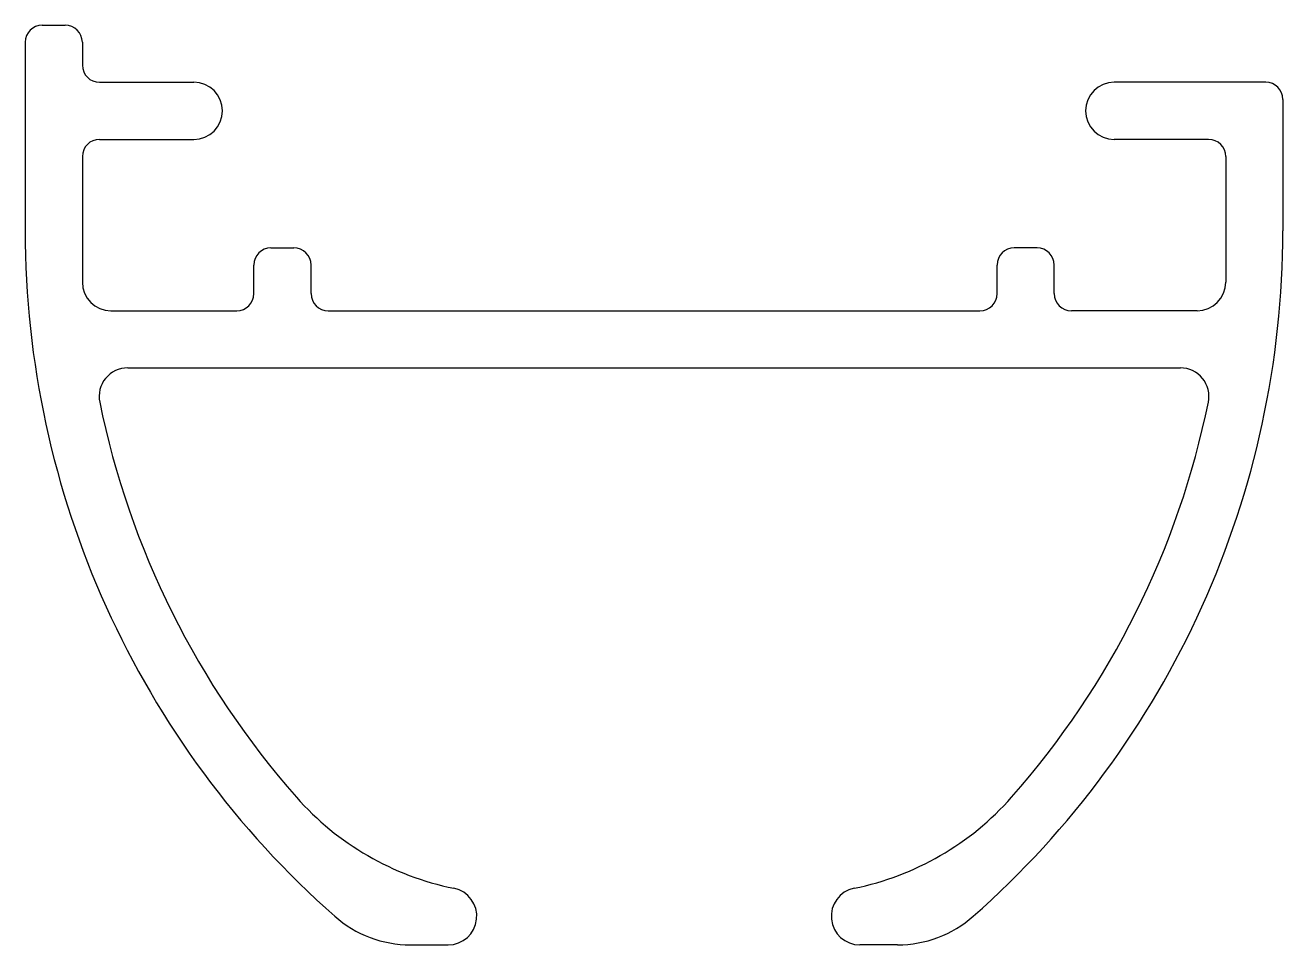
# Model space of a CAD drawing. Extents: x 2721.1 to 2743.1, y 1431.2 to 1447.3.
import ezdxf

# ---------------------------------------------------------------- set-up
doc = ezdxf.new("R2010")
doc.units = 0
doc.layers.get('0').update_dxf_attribs({"linetype": 'CONTINUOUS'})

msp = doc.modelspace()

# ---------------------------------------------------------------- linework, layer by layer
for p, q in [((2721.379, 1447.268), (2721.779, 1447.268)), ((2721.079, 1446.968), (2721.079, 1443.668)), ((2722.079, 1446.968), (2722.079, 1446.568)), ((2722.379, 1446.268), (2724.029, 1446.268)), ((2742.779, 1446.268), (2740.129, 1446.268)), ((2743.079, 1445.968), (2743.079, 1443.668)), ((2722.379, 1445.268), (2724.029, 1445.268)), ((2741.779, 1445.268), (2740.129, 1445.268)), ((2722.079, 1444.968), (2722.079, 1442.768)), ((2742.079, 1444.968), (2742.079, 1442.768)), ((2725.379, 1443.368), (2725.779, 1443.368)), ((2738.779, 1443.368), (2738.379, 1443.368)), ((2725.079, 1442.568), (2725.079, 1443.068)), ((2726.079, 1442.568), (2726.079, 1443.068)), ((2738.079, 1442.568), (2738.079, 1443.068)), ((2739.079, 1442.568), (2739.079, 1443.068)), ((2722.579, 1442.268), (2724.779, 1442.268)), ((2726.379, 1442.268), (2737.779, 1442.268)), ((2741.579, 1442.268), (2739.379, 1442.268)), ((2722.872, 1441.268), (2741.286, 1441.268)), ((2727.818, 1431.168), (2728.479, 1431.168)), ((2736.339, 1431.168), (2735.679, 1431.168))]:
    msp.add_line(p, q)
for centre, radius, start, end in [((2721.379, 1446.968), 0.3, 90, 180), ((2721.779, 1446.968), 0.3, 0, 90), ((2722.379, 1446.568), 0.3, 180, 270), ((2724.029, 1445.768), 0.5, 270, 90), ((2740.129, 1445.768), 0.5, 90, 270), ((2742.779, 1445.968), 0.3, 0, 90), ((2722.379, 1444.968), 0.3, 90, 180), ((2741.779, 1444.968), 0.3, 0, 90), ((2737.079, 1443.668), 16, 180, 228.5904), ((2727.079, 1443.668), 16, 311.4096, 0), ((2725.379, 1443.068), 0.3, 90, 180), ((2725.779, 1443.068), 0.3, 0, 90), ((2738.379, 1443.068), 0.3, 90, 180), ((2738.779, 1443.068), 0.3, 0, 90), ((2722.579, 1442.768), 0.5, 180, 270), ((2741.579, 1442.768), 0.5, 270, 0), ((2724.779, 1442.568), 0.3, 270, 0), ((2726.379, 1442.568), 0.3, 180, 270), ((2737.779, 1442.568), 0.3, 270, 0), ((2739.379, 1442.568), 0.3, 180, 270), ((2722.872, 1440.768), 0.5, 90, 191.537), ((2741.286, 1440.768), 0.5, 348.463, 90), ((2737.079, 1443.668), 15, 191.537, 221.3793), ((2727.079, 1443.668), 15, 318.6207, 348.463), ((2729.575, 1437.058), 5, 221.3793, 258.5002), ((2734.582, 1437.058), 5, 281.4998, 318.6207), ((2728.479, 1431.668), 0.5, 270, 78.5002), ((2735.679, 1431.668), 0.5, 101.4998, 270), ((2727.818, 1433.168), 2, 228.5904, 270), ((2736.339, 1433.168), 2, 270, 311.4096)]:
    msp.add_arc(centre, radius, start, end)

doc.saveas('drawing.dxf')
